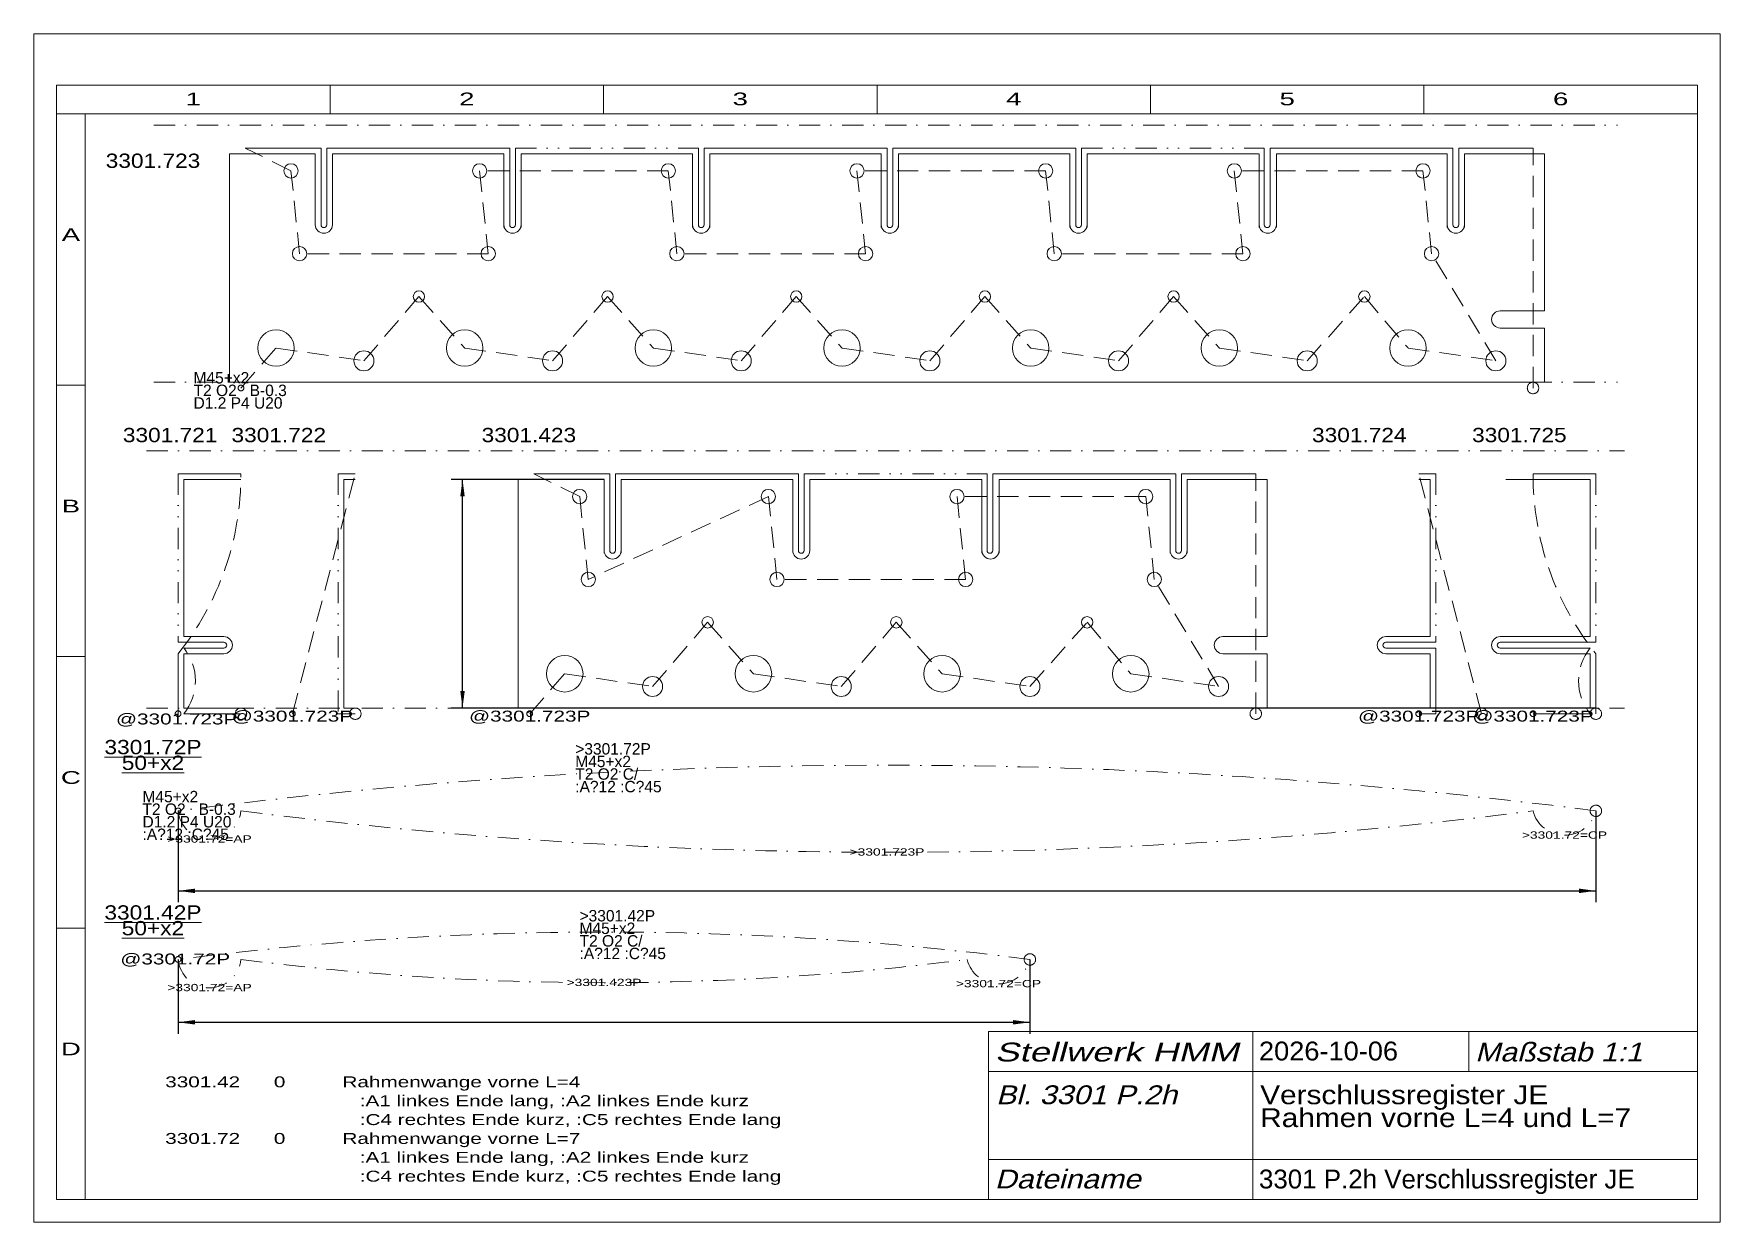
# Model space of a CAD drawing. Extents: x 1 to 296, y 1 to 209.
import ezdxf
from ezdxf.enums import TextEntityAlignment as Align

# ---------------------------------------------------------------- set-up
doc = ezdxf.new("R2010")
doc.units = 0
doc.header["$LTSCALE"] = 7.425
for name, pattern in [('DASHDOT', [1, 0.5, -0.25, 0, -0.25]), ('DASHED', [0.75, 0.5, -0.25]), ('DIVIDE', [1.25, 0.5, -0.25, 0, -0.25, 0, -0.25]), ('PHANTOM', [2.5, 1.25, -0.25, 0.25, -0.25, 0.25, -0.25])]:
    doc.linetypes.add(name, pattern=pattern)
for name, color, linetype, lineweight in [('1088___ VORLAGEN', 230, 'CONTINUOUS', 13), ('3301 RAHMEN LÄNGS', 7, 'CONTINUOUS', 18), ('3301_423P # MITTE', 30, 'CONTINUOUS', 18), ('3301_42P # RAHMENWANGE VO', 30, 'CONTINUOUS', 18), ('3301_721P # LI_ENDE LANG', 30, 'CONTINUOUS', 18), ('3301_722P # LI_ENDE KURZ', 30, 'CONTINUOUS', 18), ('3301_723P # MITTE', 30, 'CONTINUOUS', 18), ('3301_724P # RE_ENDE KURZ', 30, 'CONTINUOUS', 18), ('3301_725P # RE_ENDE LANG', 30, 'CONTINUOUS', 18), ('3301_72P # RAHMENWANGE VO', 30, 'CONTINUOUS', 18), ('3301_72P~A', 5, 'CONTINUOUS', 18), ('3301___ VERSCHLUSSREGISTER', 230, 'CONTINUOUS', 0), ('BEMASSUNG', 7, 'CONTINUOUS', 25), ('BESCHRIFTUNG', 7, 'CONTINUOUS', 25), ('MASSGRENZEN', 172, 'CONTINUOUS', 25), ('MASSLINIEN', 172, 'CONTINUOUS', 25), ('MASSTEXTE', 212, 'CONTINUOUS', 25), ('MITTELLINIEN', 5, 'DASHDOT', 13), ('STANDARD', 7, 'CONTINUOUS', 0)]:
    doc.layers.add(name, color=color, linetype=linetype, lineweight=lineweight)
doc.styles.add('Arial', font='arial.ttf')

# ---------------------------------------------------------------- blocks, each defined once
blk = doc.blocks.new('D207323136')
at = {"layer": 'MASSGRENZEN'}
for points in [[(76, 131), (76.39, 128.03), (75.61, 128.03)], [(76, 91), (75.61, 93.97), (76.39, 93.97)]]:
    blk.add_solid(points, dxfattribs=at)
at = {"layer": 'MASSLINIEN', "color": 172}
for p, q in [((100.75, 131), (74, 131)), ((76, 91), (76, 131)), ((274.25, 91), (74, 91))]:
    blk.add_line(p, q, dxfattribs=at)
blk = doc.blocks.new('D207265280')
at = {"layer": 'MASSGRENZEN'}
for points in [[(26.25, 59), (29.22, 59.39), (29.22, 58.61)], [(274.25, 59), (271.28, 58.61), (271.28, 59.39)]]:
    blk.add_solid(points, dxfattribs=at)
at = {"layer": 'MASSLINIEN', "color": 172}
for p, q in [((26.25, 73), (26.25, 57)), ((274.25, 73), (274.25, 57)), ((26.25, 59), (274.25, 59))]:
    blk.add_line(p, q, dxfattribs=at)
blk = doc.blocks.new('D207265024')
at = {"layer": 'MASSGRENZEN'}
for points in [[(26.25, 36), (29.22, 36.39), (29.22, 35.61)], [(175.25, 36), (172.28, 35.61), (172.28, 36.39)]]:
    blk.add_solid(points, dxfattribs=at)
at = {"layer": 'MASSLINIEN', "color": 172}
for p, q in [((26.25, 47), (26.25, 34)), ((175.25, 47), (175.25, 34)), ((26.25, 36), (175.25, 36))]:
    blk.add_line(p, q, dxfattribs=at)

msp = doc.modelspace()

# ---------------------------------------------------------------- linework, layer by layer
at = {"layer": '3301 RAHMEN LÄNGS'}
for p, q in [((35.25, 188), (50.25, 188)), ((35.25, 188), (35.25, 148)), ((50.25, 188), (50.25, 175.57)), ((53.25, 175.57), (53.25, 188)), ((53.25, 188), (83.25, 188)), ((83.25, 188), (83.25, 175.07)), ((86.25, 175.07), (86.25, 188)), ((86.25, 188), (116.25, 188)), ((116.25, 188), (116.25, 175.07)), ((119.25, 175.07), (119.25, 188)), ((119.25, 188), (149.25, 188)), ((149.25, 188), (149.25, 175.07)), ((152.25, 175.07), (152.25, 188)), ((152.25, 188), (182.25, 188)), ((182.25, 188), (182.25, 175.07)), ((185.25, 175.07), (185.25, 188)), ((185.25, 188), (215.25, 188)), ((215.35, 188), (215.35, 175.07)), ((218.35, 175.07), (218.35, 188)), ((218.35, 188), (248.25, 188)), ((248.25, 188), (248.25, 175.07)), ((251.25, 175.07), (251.25, 188)), ((251.25, 188), (265.25, 188)), ((265.25, 188), (265.25, 160.5)), ((257.5, 160.5), (265.25, 160.5)), ((257.5, 157.5), (265.25, 157.5)), ((265.25, 157.5), (265.25, 148)), ((35.25, 148), (265.25, 148)), ((27.25, 131), (37.25, 131)), ((27.25, 131), (27.25, 103.5)), ((55.25, 131), (57.25, 131)), ((55.25, 131), (55.25, 91)), ((85.75, 131), (100.75, 131)), ((85.75, 131), (85.75, 91)), ((100.75, 131), (100.75, 118.07)), ((103.75, 118.07), (103.75, 131)), ((103.75, 131), (133.75, 131)), ((133.75, 131), (133.75, 118.57)), ((136.75, 118.57), (136.75, 131)), ((136.75, 131), (166.85, 131)), ((166.85, 131), (166.85, 118.07)), ((169.85, 118.07), (169.85, 131)), ((169.85, 131), (199.75, 131)), ((199.75, 131), (199.75, 118.07)), ((202.75, 118.07), (202.75, 131)), ((202.75, 131), (216.75, 131)), ((216.75, 131), (216.75, 103.5)), ((245.25, 131), (243.25, 131)), ((245.25, 131), (245.25, 103.5)), ((258.5, 131), (273.25, 131)), ((273.25, 131), (273.25, 103.5)), ((27.25, 103.5), (34.25, 103.5)), ((209, 103.5), (216.75, 103.5)), ((237.5, 103.5), (245.25, 103.5)), ((257.5, 103.5), (273.25, 103.5)), ((27.25, 100.5), (34.25, 100.5)), ((27.25, 100.5), (27.25, 91)), ((209, 100.5), (216.75, 100.5)), ((216.75, 100.5), (216.75, 91)), ((237.5, 100.5), (245.25, 100.5)), ((245.25, 100.5), (245.25, 91)), ((257.5, 100.5), (273.25, 100.5)), ((273.25, 100.5), (273.25, 91)), ((27.25, 91), (37.25, 91)), ((55.25, 91), (57.25, 91)), ((85.75, 91), (216.75, 91)), ((85.75, 91), (216.75, 91)), ((245.25, 91), (243.25, 91)), ((263.25, 91), (273.25, 91))]:
    msp.add_line(p, q, dxfattribs=at)
for centre, start, end in [((51.75, 175.57), 180, 360), ((84.75, 175.57), 180, 360), ((117.75, 175.57), 180, 360), ((150.75, 175.57), 180, 360), ((183.75, 175.57), 180, 360), ((216.85, 175.57), 180, 360), ((249.75, 175.57), 180, 360), ((257.5, 159), 90, 270), ((102.25, 118.57), 180, 360), ((135.25, 118.57), 180, 360), ((168.35, 118.57), 180, 360), ((201.25, 118.57), 180, 360), ((34.25, 102), 270, 450), ((209, 102), 90, 270), ((237.5, 102), 90, 270), ((257.5, 102), 90, 270)]:
    msp.add_arc(centre, 1.5, start, end, dxfattribs=at)
at = {"layer": '3301_423P # MITTE'}
for p, q in [((88.5, 132), (101.75, 132)), ((101.75, 132), (101.75, 118.57)), ((102.75, 132), (102.75, 118.57)), ((102.75, 132), (134.75, 132)), ((134.75, 132), (134.75, 118.57)), ((135.75, 132), (135.75, 118.57)), ((167.75, 132), (167.75, 118.57)), ((168.75, 132), (168.75, 118.57)), ((168.75, 132), (200.75, 132)), ((200.75, 132), (200.75, 118.57)), ((201.75, 132), (201.75, 118.57)), ((201.75, 132), (214.75, 132))]:
    msp.add_line(p, q, dxfattribs=at)
at = {"layer": '3301_423P # MITTE', "linetype": 'DASHED'}
for p, q in [((96.5, 128), (88.5, 132)), ((214.75, 90), (214.75, 132)), ((96.5, 128), (98, 113.5)), ((129.5, 128), (98, 113.5)), ((131, 113.5), (129.5, 128)), ((162.5, 128), (164, 113.5)), ((195.5, 128), (162.5, 128)), ((197, 113.5), (195.5, 128)), ((164, 113.5), (131, 113.5)), ((208.25, 94.76), (197, 113.5)), ((109.25, 94.76), (118.88, 106)), ((118.88, 106), (126.88, 97)), ((142.25, 94.76), (151.88, 106)), ((151.88, 106), (159.88, 97)), ((175.25, 94.76), (185.25, 106)), ((185.25, 106), (192.88, 97)), ((87.75, 90), (93.88, 97)), ((93.88, 97), (109.25, 94.76)), ((126.88, 97), (142.25, 94.76)), ((159.88, 97), (175.25, 94.76)), ((192.88, 97), (208.25, 94.76))]:
    msp.add_line(p, q, dxfattribs=at)
at = {"layer": '3301_423P # MITTE', "linetype": 'DIVIDE'}
msp.add_line((135.75, 132), (167.75, 132), dxfattribs=at)
at = {"layer": '3301_423P # MITTE'}
for centre, radius in [((96.5, 128), 1.25), ((129.5, 128), 1.25), ((162.5, 128), 1.25), ((195.5, 128), 1.25), ((98, 113.5), 1.25), ((131, 113.5), 1.25), ((164, 113.5), 1.25), ((197, 113.5), 1.25), ((118.88, 106), 1), ((151.88, 106), 1), ((185.25, 106), 1), ((93.88, 97), 3.2), ((126.88, 97), 3.2), ((159.88, 97), 3.2), ((192.88, 97), 3.2)]:
    msp.add_circle(centre, radius, dxfattribs=at)
at = {"layer": '3301_423P # MITTE', "lineweight": 0}
for centre in [(109.25, 94.76), (142.25, 94.76), (175.25, 94.76), (208.25, 94.76)]:
    msp.add_circle(centre, 1.75, dxfattribs=at)
at = {"layer": '3301_423P # MITTE', "linetype": 'PHANTOM'}
for centre, radius in [((87.75, 90), 0.5), ((214.75, 90), 1)]:
    msp.add_circle(centre, radius, dxfattribs=at)
at = {"layer": '3301_423P # MITTE'}
for centre in [(102.25, 118.57), (135.25, 118.57), (168.25, 118.57), (201.25, 118.57)]:
    msp.add_arc(centre, 0.5, 180, 360, dxfattribs=at)
at = {"layer": '3301_42P # RAHMENWANGE VO', "linetype": 'PHANTOM'}
for centre, radius in [((26.25, 47), 0.5), ((175.25, 47), 1)]:
    msp.add_circle(centre, radius, dxfattribs=at)
at = {"layer": '3301_42P # RAHMENWANGE VO', "linetype": 'DASHDOT'}
for centre, radius, start, end in [((31.75, 47.56), 5.53, 185.7722, 354.2278), ((100.75, 540.52), 497.59, 262.6682, 277.3318), ((169.75, 48.4), 5.68, 194.2658, 345.7342)]:
    msp.add_arc(centre, radius, start, end, dxfattribs=at)
at = {"layer": '3301_721P # LI_ENDE LANG', "linetype": 'DIVIDE'}
msp.add_line((26.25, 132), (26.25, 102.5), dxfattribs=at)
at = {"layer": '3301_721P # LI_ENDE LANG'}
for p, q in [((26.25, 132), (37.25, 132)), ((26.25, 102.5), (34.25, 102.5)), ((26.25, 100.5), (26.25, 90)), ((27.25, 101.5), (34.25, 101.5)), ((27.25, 90), (37.25, 90))]:
    msp.add_line(p, q, dxfattribs=at)
at = {"layer": '3301_721P # LI_ENDE LANG', "linetype": 'PHANTOM'}
for centre, radius in [((26.25, 90), 0.5), ((37.25, 90), 1)]:
    msp.add_circle(centre, radius, dxfattribs=at)
at = {"layer": '3301_721P # LI_ENDE LANG', "linetype": 'DASHED'}
for centre, radius, start, end in [((-12.96, 131.86), 50.21, 321.3441, 360.1569), ((20.12, 95.75), 9.16, 321.0959, 398.9041)]:
    msp.add_arc(centre, radius, start, end, dxfattribs=at)
at = {"layer": '3301_721P # LI_ENDE LANG'}
msp.add_arc((34.25, 102), 0.5, 270, 450, dxfattribs=at)
at = {"layer": '3301_722P # LI_ENDE KURZ', "linetype": 'DASHED'}
msp.add_line((46.25, 90), (57.25, 132), dxfattribs=at)
at = {"layer": '3301_722P # LI_ENDE KURZ'}
for p, q in [((54.25, 132), (57.25, 132)), ((54.25, 90), (57.25, 90))]:
    msp.add_line(p, q, dxfattribs=at)
at = {"layer": '3301_722P # LI_ENDE KURZ', "linetype": 'DIVIDE'}
msp.add_line((54.25, 132), (54.25, 90), dxfattribs=at)
at = {"layer": '3301_722P # LI_ENDE KURZ', "linetype": 'PHANTOM'}
for centre, radius in [((46.25, 90), 0.5), ((57.25, 90), 1)]:
    msp.add_circle(centre, radius, dxfattribs=at)
at = {"layer": '3301_723P # MITTE', "linetype": 'DASHED'}
for p, q in [((46, 185), (38, 189)), ((263.25, 147), (263.25, 189)), ((47.5, 170.5), (46, 185)), ((79, 185), (80.5, 170.5)), ((112, 185), (79, 185)), ((113.5, 170.5), (112, 185)), ((145, 185), (146.5, 170.5)), ((178, 185), (145, 185)), ((179.5, 170.5), (178, 185)), ((244, 185), (211, 185)), ((211, 185), (212.5, 170.5)), ((245.5, 170.5), (244, 185)), ((80.5, 170.5), (47.5, 170.5)), ((146.5, 170.5), (113.5, 170.5)), ((212.5, 170.5), (179.5, 170.5)), ((256.75, 151.76), (245.5, 170.5)), ((58.75, 151.76), (68.38, 163)), ((68.38, 163), (76.38, 154)), ((91.75, 151.76), (101.38, 163)), ((101.38, 163), (109.38, 154)), ((124.75, 151.76), (134.38, 163)), ((134.38, 163), (142.38, 154)), ((157.75, 151.76), (167.38, 163)), ((167.38, 163), (175.38, 154)), ((190.75, 151.76), (200.38, 163)), ((200.38, 163), (208.38, 154)), ((223.75, 151.76), (233.75, 163)), ((233.75, 163), (241.38, 154)), ((37.25, 147), (43.38, 154)), ((43.38, 154), (58.75, 151.76)), ((76.38, 154), (91.75, 151.76)), ((109.38, 154), (124.75, 151.76)), ((142.38, 154), (157.75, 151.76)), ((175.38, 154), (190.75, 151.76)), ((208.38, 154), (223.75, 151.76)), ((241.38, 154), (256.75, 151.76))]:
    msp.add_line(p, q, dxfattribs=at)
at = {"layer": '3301_723P # MITTE'}
for p, q in [((38, 189), (51.25, 189)), ((51.25, 189), (51.25, 175.57)), ((52.25, 189), (84.25, 189)), ((52.25, 189), (52.25, 175.57)), ((84.25, 189), (84.25, 175.57)), ((85.25, 189), (85.25, 175.57)), ((117.25, 189), (117.25, 175.57)), ((118.25, 189), (118.25, 175.57)), ((118.25, 189), (150.25, 189)), ((150.25, 189), (150.25, 175.57)), ((151.25, 189), (151.25, 175.57)), ((151.25, 189), (183.25, 189)), ((183.25, 189), (183.25, 175.57)), ((184.25, 189), (184.25, 175.57)), ((216.25, 189), (216.25, 175.57)), ((217.25, 189), (217.25, 175.57)), ((217.25, 189), (249.25, 189)), ((249.25, 189), (249.25, 175.57)), ((250.25, 189), (250.25, 175.57)), ((250.25, 189), (263.25, 189))]:
    msp.add_line(p, q, dxfattribs=at)
at = {"layer": '3301_723P # MITTE', "linetype": 'DIVIDE'}
for p, q in [((85.25, 189), (117.25, 189)), ((184.25, 189), (216.25, 189))]:
    msp.add_line(p, q, dxfattribs=at)
at = {"layer": '3301_723P # MITTE'}
for centre, radius in [((46, 185), 1.25), ((79, 185), 1.25), ((112, 185), 1.25), ((145, 185), 1.25), ((178, 185), 1.25), ((211, 185), 1.25), ((244, 185), 1.25), ((47.5, 170.5), 1.25), ((80.5, 170.5), 1.25), ((113.5, 170.5), 1.25), ((146.5, 170.5), 1.25), ((179.5, 170.5), 1.25), ((212.5, 170.5), 1.25), ((245.5, 170.5), 1.25), ((68.38, 163), 1), ((101.38, 163), 1), ((134.38, 163), 1), ((167.38, 163), 1), ((200.38, 163), 1), ((233.75, 163), 1), ((43.38, 154), 3.2), ((76.38, 154), 3.2), ((109.38, 154), 3.2), ((142.38, 154), 3.2), ((175.38, 154), 3.2), ((208.38, 154), 3.2), ((241.38, 154), 3.2)]:
    msp.add_circle(centre, radius, dxfattribs=at)
at = {"layer": '3301_723P # MITTE', "lineweight": 0}
for centre in [(58.75, 151.76), (91.75, 151.76), (124.75, 151.76), (157.75, 151.76), (190.75, 151.76), (223.75, 151.76), (256.75, 151.76)]:
    msp.add_circle(centre, 1.75, dxfattribs=at)
at = {"layer": '3301_723P # MITTE', "linetype": 'PHANTOM'}
for centre, radius in [((37.25, 147), 0.5), ((263.25, 147), 1)]:
    msp.add_circle(centre, radius, dxfattribs=at)
at = {"layer": '3301_723P # MITTE'}
for centre in [(51.75, 175.57), (84.75, 175.57), (117.75, 175.57), (150.75, 175.57), (183.75, 175.57), (216.75, 175.57), (249.75, 175.57)]:
    msp.add_arc(centre, 0.5, 180, 360, dxfattribs=at)
at = {"layer": '3301_724P # RE_ENDE KURZ'}
for p, q in [((246.25, 132), (243.25, 132)), ((237.5, 102.5), (246.25, 102.5)), ((237.5, 101.5), (246.25, 101.5)), ((246.25, 101.5), (246.25, 90)), ((246.25, 90), (243.25, 90))]:
    msp.add_line(p, q, dxfattribs=at)
at = {"layer": '3301_724P # RE_ENDE KURZ', "linetype": 'DASHED'}
msp.add_line((254.25, 90), (243.25, 132), dxfattribs=at)
at = {"layer": '3301_724P # RE_ENDE KURZ', "linetype": 'DIVIDE'}
msp.add_line((246.25, 132), (246.25, 102.5), dxfattribs=at)
at = {"layer": '3301_724P # RE_ENDE KURZ', "linetype": 'PHANTOM'}
for centre, radius in [((243.25, 90), 0.5), ((254.25, 90), 1)]:
    msp.add_circle(centre, radius, dxfattribs=at)
at = {"layer": '3301_724P # RE_ENDE KURZ'}
msp.add_arc((237.5, 102), 0.5, 90, 270, dxfattribs=at)
at = {"layer": '3301_725P # RE_ENDE LANG'}
for p, q in [((274.25, 132), (263.25, 132)), ((274.25, 102.5), (257.5, 102.5)), ((273.25, 101.5), (257.5, 101.5)), ((274.25, 100.5), (274.25, 90)), ((273.25, 90), (263.25, 90))]:
    msp.add_line(p, q, dxfattribs=at)
at = {"layer": '3301_725P # RE_ENDE LANG', "linetype": 'DIVIDE'}
msp.add_line((274.25, 132), (274.25, 102.5), dxfattribs=at)
at = {"layer": '3301_725P # RE_ENDE LANG', "linetype": 'PHANTOM'}
for centre, radius in [((263.25, 90), 0.5), ((274.25, 90), 1)]:
    msp.add_circle(centre, radius, dxfattribs=at)
at = {"layer": '3301_725P # RE_ENDE LANG', "linetype": 'DASHED'}
for centre, radius, start, end in [((313.46, 131.86), 50.21, 179.8431, 218.6559), ((280.38, 95.75), 9.16, 141.0959, 218.9041)]:
    msp.add_arc(centre, radius, start, end, dxfattribs=at)
at = {"layer": '3301_725P # RE_ENDE LANG'}
msp.add_arc((257.5, 102), 0.5, 90, 270, dxfattribs=at)
at = {"layer": '3301_72P # RAHMENWANGE VO', "linetype": 'PHANTOM'}
for centre, radius in [((274.25, 73), 1), ((26.25, 73), 0.5)]:
    msp.add_circle(centre, radius, dxfattribs=at)
at = {"layer": '3301_72P # RAHMENWANGE VO', "linetype": 'DASHDOT'}
for centre, radius, start, end in [((150.25, 951.24), 885.48, 262.66823, 277.33177), ((268.75, 74.4), 5.68, 194.2658, 345.7342)]:
    msp.add_arc(centre, radius, start, end, dxfattribs=at)
at = {"layer": '3301_72P~A', "linetype": 'DASHDOT'}
msp.add_arc((31.75, 73.56), 5.53, 185.7722, 354.2278, dxfattribs=at)
at = {"layer": '3301___ VERSCHLUSSREGISTER', "linetype": 'DASHDOT'}
for centre, radius in [((150.25, -885.88), 966.87), ((100.75, -529.1), 580.9)]:
    msp.add_arc(centre, radius, 82.63157, 97.36843, dxfattribs=at)
at = {"layer": 'MITTELLINIEN'}
for p, q in [((22, 193), (278, 193)), ((22, 148), (278, 148)), ((20.75, 136), (279.25, 136)), ((20.75, 91), (279.25, 91))]:
    msp.add_line(p, q, dxfattribs=at)
at = {"layer": 'STANDARD'}
for p, q in [((296, 209), (1, 209)), ((1, 209), (1, 1)), ((296, 1), (296, 209)), ((292, 200), (5, 200)), ((5, 200), (5, 195)), ((52.83, 200), (52.83, 195)), ((100.67, 200), (100.67, 195)), ((148.5, 200), (148.5, 195)), ((196.33, 200), (196.33, 195)), ((244.17, 200), (244.17, 195)), ((292, 200), (292, 195)), ((5, 195), (5, 5)), ((10, 195), (5, 195)), ((10, 195), (10, 5)), ((292, 195), (10, 195)), ((292, 5), (292, 195)), ((5, 147.5), (10, 147.5)), ((5, 100), (10, 100)), ((5, 52.5), (10, 52.5)), ((5, 5), (10, 5)), ((10, 5), (292, 5)), ((1, 1), (296, 1))]:
    msp.add_line(p, q, dxfattribs=at)
at = {"layer": 'STANDARD', "lineweight": 0}
for p, q in [((168.02, 34.4), (291.91, 34.4)), ((168.02, 34.4), (168.02, 5)), ((214.22, 34.4), (214.22, 5)), ((252.02, 34.4), (252.02, 27.4)), ((168.02, 27.4), (291.91, 27.4)), ((168.02, 12), (291.91, 12))]:
    msp.add_line(p, q, dxfattribs=at)

# ---------------------------------------------------------------- block references
at = {"layer": 'BEMASSUNG'}
for name in ['D207323136', 'D207265280', 'D207265024']:
    msp.add_blockref(name, (0, 0), dxfattribs=at)

# ---------------------------------------------------------------- texts
at = {"layer": '1088___ VORLAGEN', "char_height": 2, "attachment_point": 7, "line_spacing_factor": 0.66, "style": 'Arial'}
for s, insert in [('\\W0.972838;>3301.72P\\PM45+x2\\PT2 O2 C/\\P:A?12 :C?45', (95.72, 76.22)), ('\\W0.972838;>3301.42P\\PM45+x2\\PT2 O2 C/\\P:A?12 :C?45', (96.47, 47.02))]:
    msp.add_mtext(s, dxfattribs=dict(at, insert=insert))
at = {"layer": '3301_423P # MITTE', "linetype": 'DASHDOT', "style": 'Arial', "width": 1.356588}
msp.add_text('@3301.723P', height=1.913, dxfattribs=at).set_placement((87.75, 89.58), align=Align.MIDDLE_CENTER)
at = {"layer": '3301_42P # RAHMENWANGE VO', "linetype": 'DASHDOT', "style": 'Arial'}
for s, height, width, p in [('@3301.72P', 1.913, 1.356583, (25.75, 47.08)), ('>3301.72=AP', 1.275, 1.356692, (31.75, 42.08)), ('>3301.423P', 1.275, 1.356602, (100.75, 42.98)), ('>3301.72=CP', 1.275, 1.356599, (169.75, 42.77))]:
    msp.add_text(s, height=height, dxfattribs=dict(at, width=width)).set_placement(p, align=Align.MIDDLE_CENTER)
at = {"layer": '3301_721P # LI_ENDE LANG', "linetype": 'DASHDOT', "style": 'Arial', "width": 1.356588}
msp.add_text('@3301.723P', height=1.913, dxfattribs=at).set_placement((26, 89.08), align=Align.MIDDLE_CENTER)
at = {"layer": '3301_722P # LI_ENDE KURZ', "linetype": 'DASHDOT', "style": 'Arial', "width": 1.356588}
msp.add_text('@3301.723P', height=1.913, dxfattribs=at).set_placement((46.25, 89.58), align=Align.MIDDLE_CENTER)
at = {"layer": '3301_723P # MITTE', "insert": (28.95, 143.36), "char_height": 2, "attachment_point": 7, "line_spacing_factor": 0.66, "style": 'Arial'}
msp.add_mtext('\\W0.972814;M45+x2 \\PT2 O2   B-0.3\\PD1.2 P4 U20\\P', dxfattribs=at)
at = {"layer": '3301_724P # RE_ENDE KURZ', "linetype": 'DASHDOT', "style": 'Arial', "width": 1.356588}
msp.add_text('@3301.723P', height=1.913, dxfattribs=at).set_placement((243.25, 89.58), align=Align.MIDDLE_CENTER)
at = {"layer": '3301_725P # RE_ENDE LANG', "linetype": 'DASHDOT', "style": 'Arial', "width": 1.356588}
msp.add_text('@3301.723P', height=1.913, dxfattribs=at).set_placement((263.25, 89.58), align=Align.MIDDLE_CENTER)
at = {"layer": '3301_72P # RAHMENWANGE VO', "linetype": 'DASHDOT', "style": 'Arial'}
for s, width, p in [('>3301.72=CP', 1.356599, (268.75, 68.77)), ('>3301.723P', 1.356602, (150.25, 65.81))]:
    msp.add_text(s, height=1.275, dxfattribs=dict(at, width=width)).set_placement(p, align=Align.MIDDLE_CENTER)
at = {"layer": '3301_72P # RAHMENWANGE VO', "insert": (20.02, 67.87), "char_height": 2, "attachment_point": 7, "line_spacing_factor": 0.66, "style": 'Arial'}
msp.add_mtext('\\W0.972814;M45+x2 \\PT2 O2   B-0.3\\PD1.2 P4 U20\\P:A?12 :C?45', dxfattribs=at)
at = {"layer": '3301_72P~A', "linetype": 'DASHDOT', "style": 'Arial', "width": 1.356692}
msp.add_text('>3301.72=AP', height=1.275, dxfattribs=at).set_placement((31.75, 68.08), align=Align.MIDDLE_CENTER)
at = {"layer": '3301___ VERSCHLUSSREGISTER', "char_height": 2.5, "attachment_point": 5, "line_spacing_factor": 0.66, "style": 'Arial'}
for s, insert in [('\\W1.135104;\\L3301.72P\\P50+x2', (21.86, 82.77)), ('\\W1.135105;\\L3301.42P\\P50+x2', (21.85, 53.83))]:
    msp.add_mtext(s, dxfattribs=dict(at, insert=insert))
at = {"layer": '3301___ VERSCHLUSSREGISTER', "linetype": 'DASHDOT', "char_height": 1.9125, "attachment_point": 1, "line_spacing_factor": 1.035294, "style": 'Arial'}
for s, insert in [('\\W1.356598;3301.42\\P\\P\\P3301.72', (24, 26.53)), ('\\W1.356636;0\\P\\P\\P0', (43, 26.53)), ('\\W1.356596;Rahmenwange vorne L=4\\P   :A1 linkes Ende lang, :A2 linkes Ende kurz\\P   :C4 rechtes Ende kurz, :C5 rechtes Ende lang\\PRahmenwange vorne L=7\\P   :A1 linkes Ende lang, :A2 linkes Ende kurz\\P   :C4 rechtes Ende kurz, :C5 rechtes Ende lang\\P\\P\\P', (55, 26.53))]:
    msp.add_mtext(s, dxfattribs=dict(at, insert=insert))
at = {"layer": 'BESCHRIFTUNG', "style": 'Arial', "width": 1.13514}
for s, p in [('3301.723', (21.86, 186.77)), ('3301.721', (24.86, 138.77)), ('3301.722', (43.86, 138.77)), ('3301.423', (87.61, 138.77)), ('3301.724', (232.86, 138.77)), ('3301.725', (260.86, 138.77))]:
    msp.add_text(s, height=2.5, dxfattribs=at).set_placement(p, align=Align.MIDDLE_CENTER)
at = {"layer": 'BESCHRIFTUNG', "style": 'Arial', "oblique": 15}
for s, width, p in [('Stellwerk HMM', 1.375804, (169.11, 32.44)), ('Maßstab 1:1', 1.143719, (253.11, 32.44)), ('Bl. 3301 P.2h', 1.14372, (169.33, 24.96)), ('Dateiname', 1.143709, (169.11, 10.22))]:
    msp.add_text(s, height=3.3, dxfattribs=dict(at, width=width)).set_placement(p, align=Align.TOP_LEFT)
at = {"layer": 'BESCHRIFTUNG', "style": 'Arial'}
for s, width, p in [('2026-10-06', 1.031837, (215.31, 32.62)), ('3301 P.2h Verschlussregister JE', 0.982781, (215.31, 10.22))]:
    msp.add_text(s, height=3.3, dxfattribs=dict(at, width=width)).set_placement(p, align=Align.TOP_LEFT)
at = {"layer": 'BESCHRIFTUNG', "insert": (215.53, 24.96), "char_height": 3.3, "attachment_point": 1, "line_spacing_factor": 0.727273, "style": 'Arial'}
msp.add_mtext('\\W1.130224;Verschlussregister JE\\PRahmen vorne L=4 und L=7', dxfattribs=at)
at = {"layer": 'STANDARD', "style": 'Arial'}
for s, width, p in [('1', 1.547923, (28.92, 196.47)), ('2', 1.547922, (76.75, 196.47)), ('3', 1.547923, (124.58, 196.47)), ('4', 1.547923, (172.42, 196.47)), ('5', 1.547922, (220.25, 196.47)), ('6', 1.547923, (268.08, 196.47)), ('A', 1.547987, (7.5, 172.72)), ('B', 1.547987, (7.5, 125.22)), ('C', 1.548103, (7.5, 77.72)), ('D', 1.548104, (7.5, 30.22))]:
    msp.add_text(s, height=2.23, dxfattribs=dict(at, width=width)).set_placement(p, align=Align.CENTER)

doc.saveas('drawing.dxf')
